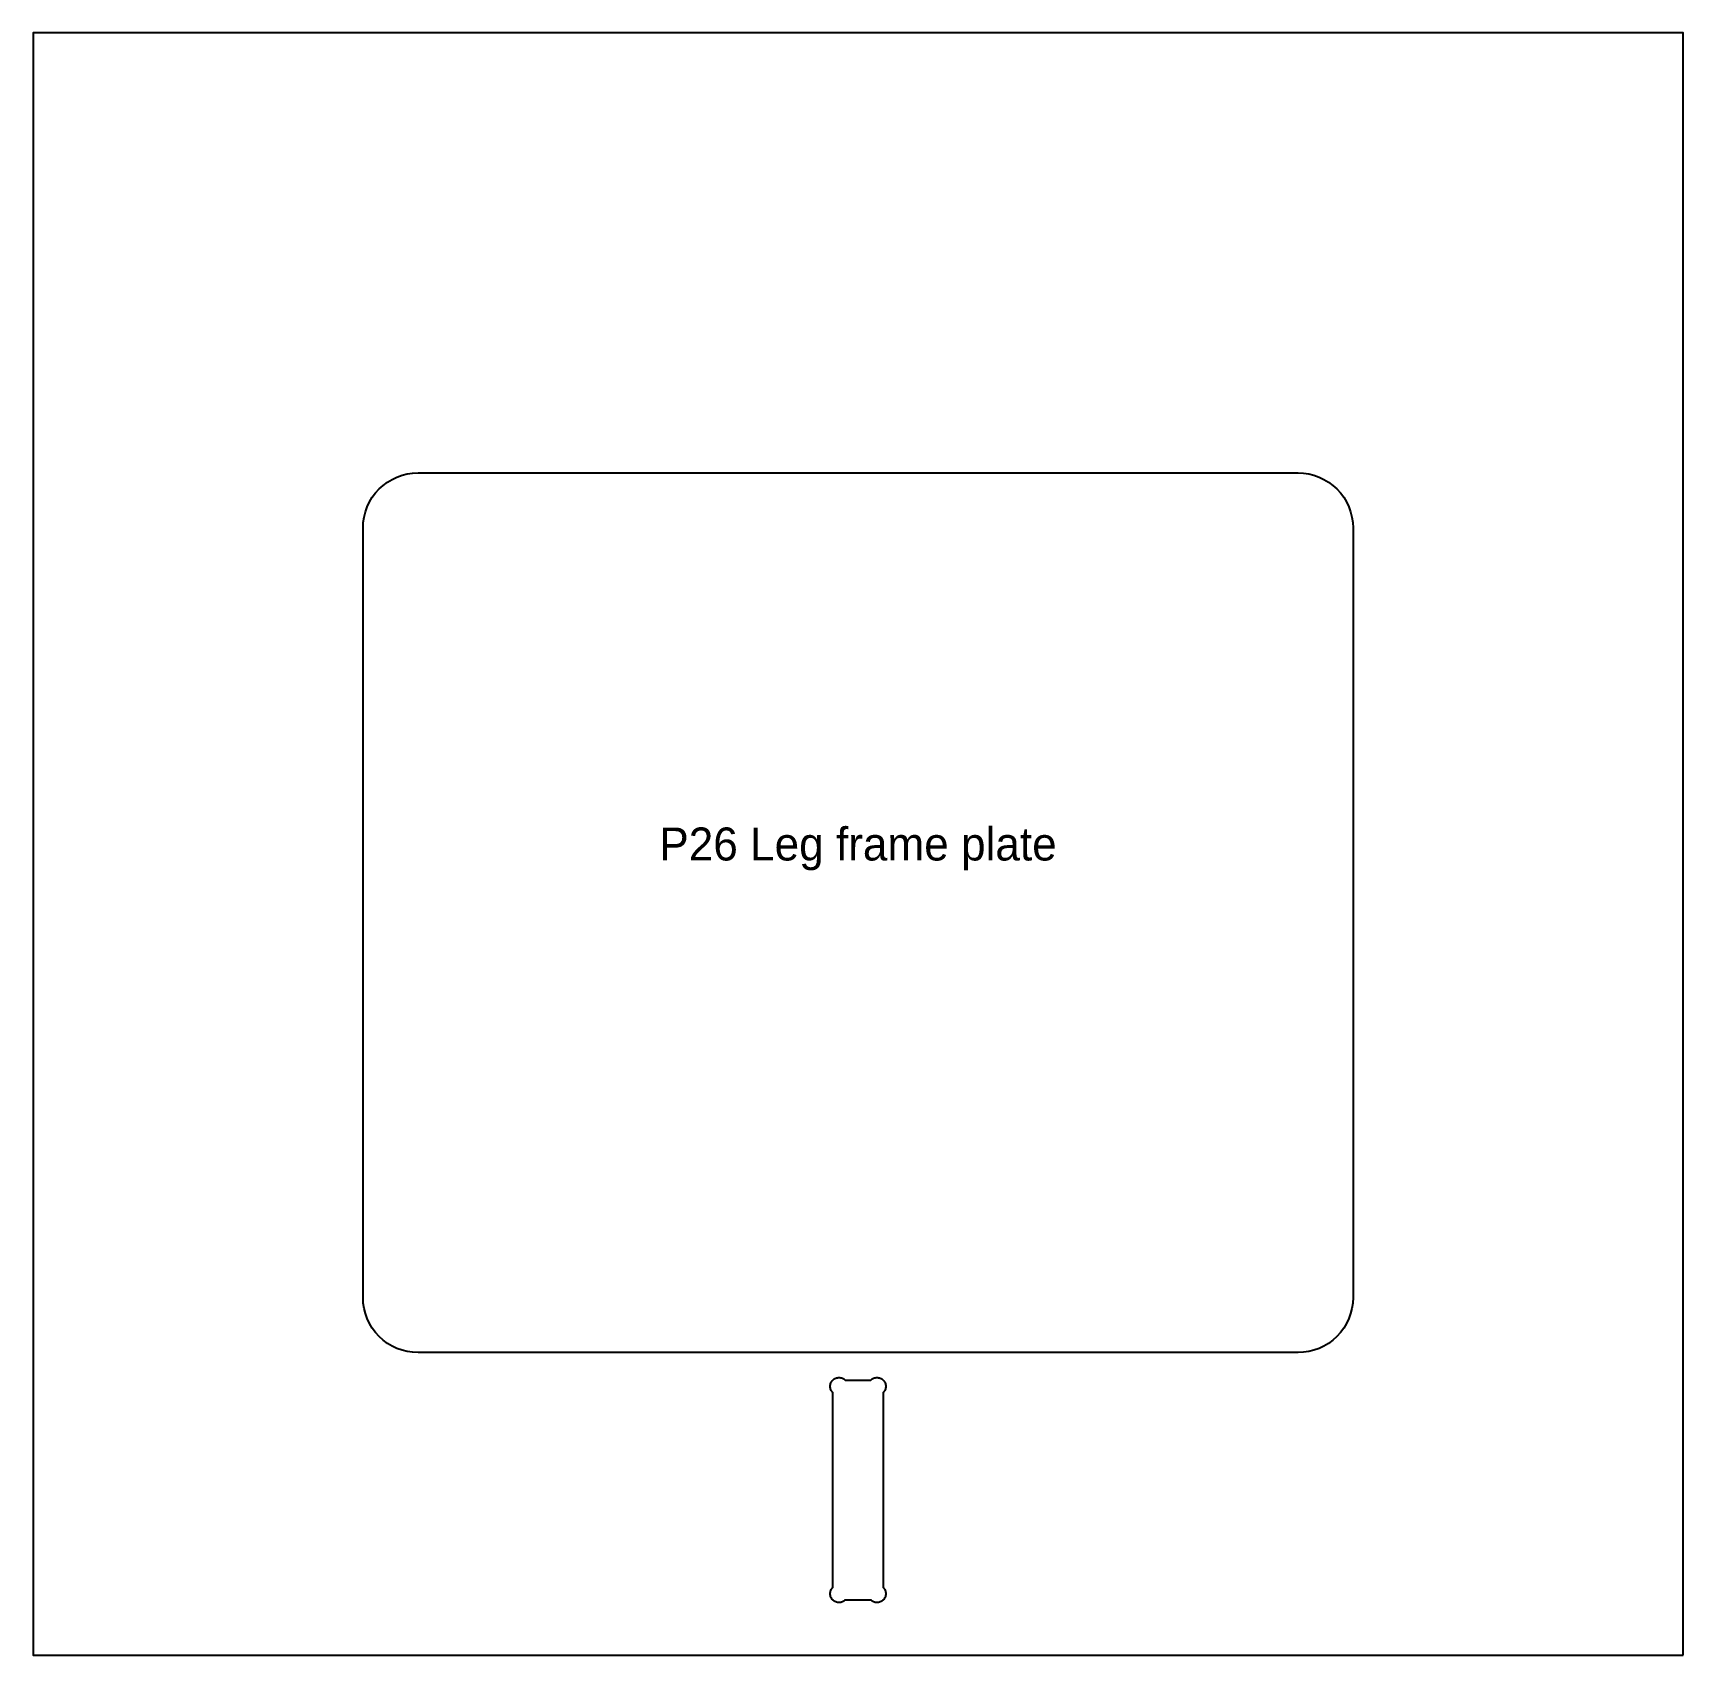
# Model space of a CAD drawing. Header units: millimetres. Extents: x 0 to 600, y 0 to 590.
import ezdxf
from ezdxf.enums import TextEntityAlignment as Align

# ---------------------------------------------------------------- set-up
doc = ezdxf.new("R2010")
doc.units = ezdxf.units.MM
for name, color, linetype in [('CUT_INSIDE', 5, 'Continuous'), ('CUT_OUTSIDE', 1, 'Continuous'), ('NOTES', 7, 'Continuous')]:
    doc.layers.add(name, color=color, linetype=linetype)

msp = doc.modelspace()

# ---------------------------------------------------------------- linework, layer by layer
at = {"layer": 'CUT_INSIDE'}
for points in [[(480, 130), (479.9, 128.04), (479.62, 126.1), (479.14, 124.19), (478.48, 122.35), (477.64, 120.57), (476.63, 118.89), (475.46, 117.31), (474.14, 115.86), (472.69, 114.54), (471.11, 113.37), (469.43, 112.36), (467.65, 111.52), (465.81, 110.86), (463.9, 110.38), (461.96, 110.1), (460, 110), (140, 110), (138.04, 110.1), (136.1, 110.38), (134.19, 110.86), (132.35, 111.52), (130.57, 112.36), (128.89, 113.37), (127.31, 114.54), (125.86, 115.86), (124.54, 117.31), (123.37, 118.89), (122.36, 120.57), (121.52, 122.35), (120.86, 124.19), (120.38, 126.1), (120.1, 128.04), (120, 130), (120, 410), (120.1, 411.96), (120.38, 413.9), (120.86, 415.81), (121.52, 417.65), (122.36, 419.43), (123.37, 421.11), (124.54, 422.69), (125.86, 424.14), (127.31, 425.46), (128.89, 426.63), (130.57, 427.64), (132.35, 428.48), (134.19, 429.14), (136.1, 429.62), (138.04, 429.9), (140, 430), (460, 430), (461.96, 429.9), (463.9, 429.62), (465.81, 429.14), (467.65, 428.48), (469.43, 427.64), (471.11, 426.63), (472.69, 425.46), (474.14, 424.14), (475.46, 422.69), (476.63, 421.11), (477.64, 419.43), (478.48, 417.65), (479.14, 415.81), (479.62, 413.9), (479.9, 411.96), (480, 410), (480, 130)], [(295.38, 20), (295.14, 19.79), (294.89, 19.6), (294.62, 19.44), (294.34, 19.31), (294.04, 19.2), (293.74, 19.12), (293.43, 19.08), (293.11, 19.06), (292.8, 19.08), (292.49, 19.12), (292.18, 19.2), (291.89, 19.31), (291.6, 19.44), (291.33, 19.6), (291.08, 19.79), (290.85, 20), (290.64, 20.23), (290.45, 20.48), (290.29, 20.75), (290.16, 21.04), (290.05, 21.33), (289.97, 21.64), (289.93, 21.95), (289.91, 22.26), (289.93, 22.58), (289.97, 22.89), (290.05, 23.19), (290.16, 23.49), (290.29, 23.77), (290.45, 24.04), (290.64, 24.29), (290.85, 24.53), (290.85, 24.53), (290.85, 95.47), (290.85, 95.47), (290.64, 95.71), (290.45, 95.96), (290.29, 96.23), (290.16, 96.51), (290.05, 96.81), (289.97, 97.11), (289.93, 97.42), (289.91, 97.74), (289.93, 98.05), (289.97, 98.36), (290.05, 98.67), (290.16, 98.96), (290.29, 99.25), (290.45, 99.52), (290.64, 99.77), (290.85, 100), (291.08, 100.21), (291.33, 100.4), (291.6, 100.56), (291.89, 100.69), (292.18, 100.8), (292.49, 100.88), (292.8, 100.92), (293.11, 100.94), (293.43, 100.92), (293.74, 100.88), (294.04, 100.8), (294.34, 100.69), (294.62, 100.56), (294.89, 100.4), (295.14, 100.21), (295.38, 100), (295.38, 100), (304.62, 100), (304.62, 100), (304.86, 100.21), (305.11, 100.4), (305.38, 100.56), (305.66, 100.69), (305.96, 100.8), (306.26, 100.88), (306.57, 100.92), (306.89, 100.94), (307.2, 100.92), (307.51, 100.88), (307.82, 100.8), (308.11, 100.69), (308.4, 100.56), (308.67, 100.4), (308.92, 100.21), (309.15, 100), (309.36, 99.77), (309.55, 99.52), (309.71, 99.25), (309.84, 98.96), (309.95, 98.67), (310.03, 98.36), (310.07, 98.05), (310.09, 97.74), (310.07, 97.42), (310.03, 97.11), (309.95, 96.81), (309.84, 96.51), (309.71, 96.23), (309.55, 95.96), (309.36, 95.71), (309.15, 95.47), (309.15, 95.47), (309.15, 24.53), (309.15, 24.53), (309.36, 24.29), (309.55, 24.04), (309.71, 23.77), (309.84, 23.49), (309.95, 23.19), (310.03, 22.89), (310.07, 22.58), (310.09, 22.26), (310.07, 21.95), (310.03, 21.64), (309.95, 21.33), (309.84, 21.04), (309.71, 20.75), (309.55, 20.48), (309.36, 20.23), (309.15, 20), (308.92, 19.79), (308.67, 19.6), (308.4, 19.44), (308.11, 19.31), (307.82, 19.2), (307.51, 19.12), (307.2, 19.08), (306.89, 19.06), (306.57, 19.08), (306.26, 19.12), (305.96, 19.2), (305.66, 19.31), (305.38, 19.44), (305.11, 19.6), (304.86, 19.79), (304.62, 20), (304.62, 20), (295.38, 20), (295.38, 20)]]:
    msp.add_lwpolyline(points, close=True, dxfattribs=at)
at = {"layer": 'CUT_OUTSIDE'}
msp.add_lwpolyline([(600, 0), (600, 590), (0, 590), (0, 0), (600, 0)], close=True, dxfattribs=at)

# ---------------------------------------------------------------- texts
at = {"layer": 'NOTES'}
msp.add_text('P26 Leg frame plate', height=12, dxfattribs=at).set_placement((300, 295), align=Align.MIDDLE_CENTER)

doc.saveas('drawing.dxf')
